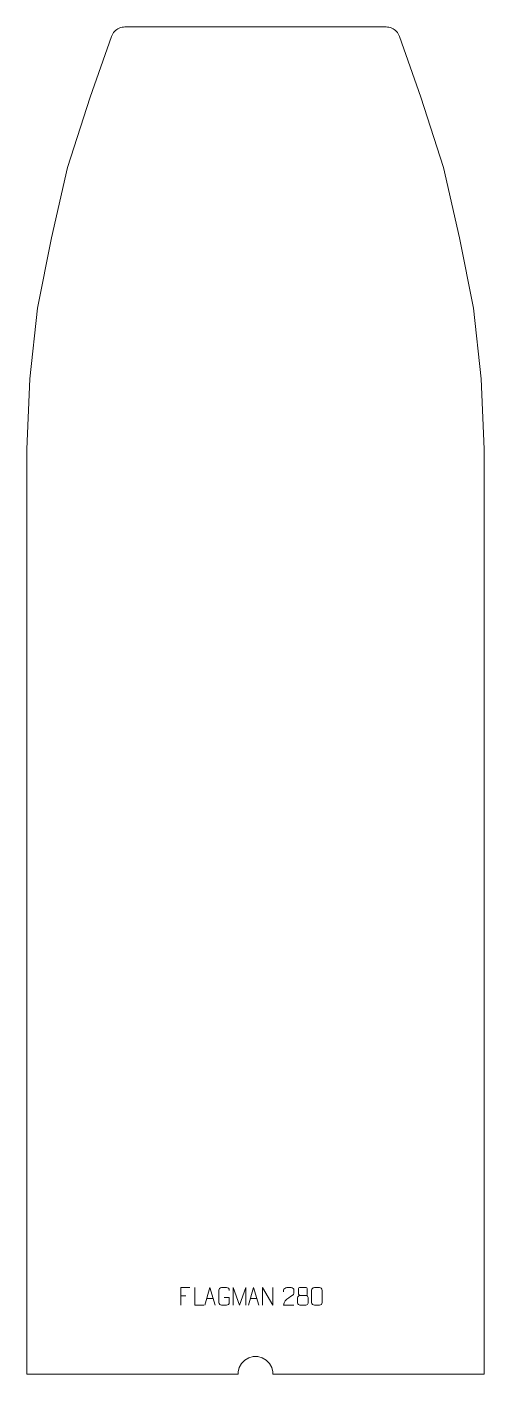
# Model space of a CAD drawing. Header units: millimetres. Extents: x -325 to 325, y -957 to 957.
import ezdxf

# ---------------------------------------------------------------- set-up
doc = ezdxf.new("R2010")
doc.units = ezdxf.units.MM
doc.header["$MEASUREMENT"] = 0
doc.layers.add('layer 1', color=7, linetype='Continuous')

msp = doc.modelspace()

# ---------------------------------------------------------------- linework, layer by layer
at = {"layer": 'layer 1', "color": 242, "lineweight": 9}
msp.add_open_spline([(325.0001, 357.4997), (325.0001, 357.4997), (325.0001, -957.4991), (325.0001, -957.4991), (325.0001, -957.4991), (325.0001, -957.4991), (24.7865, -957.4991), (24.7865, -957.4991), (24.7865, -957.4991), (24.7865, -957.4991), (24.8034, -954.3639), (24.8034, -954.3639), (24.8034, -954.3639), (24.8034, -954.3639), (23.1455, -948.0508), (23.1455, -948.0508), (23.1455, -948.0508), (23.1455, -948.0508), (19.9117, -942.383), (19.9117, -942.383), (19.9117, -942.383), (19.9117, -942.383), (15.3206, -937.744), (15.3206, -937.744), (15.3206, -937.744), (15.3206, -937.744), (9.6854, -934.4516), (9.6854, -934.4516), (9.6854, -934.4516), (9.6854, -934.4516), (3.3918, -932.7309), (3.3918, -932.7309), (3.3918, -932.7309), (3.3918, -932.7309), (0.0008, -932.7133), (0.0008, -932.7133), (0.0008, -932.7133), (0.0008, -932.7133), (-3.3904, -932.7309), (-3.3904, -932.7309), (-3.3904, -932.7309), (-3.3904, -932.7309), (-9.6854, -934.4516), (-9.6854, -934.4516), (-9.6854, -934.4516), (-9.6854, -934.4516), (-15.3206, -937.744), (-15.3206, -937.744), (-15.3206, -937.744), (-15.3206, -937.744), (-19.9121, -942.383), (-19.9121, -942.383), (-19.9121, -942.383), (-19.9121, -942.383), (-23.1454, -948.0508), (-23.1454, -948.0508), (-23.1454, -948.0508), (-23.1454, -948.0508), (-24.8019, -954.3639), (-24.8019, -954.3639), (-24.8019, -954.3639), (-24.8019, -954.3639), (-24.787, -957.4991), (-24.787, -957.4991), (-24.787, -957.4991), (-24.787, -957.4991), (-325.0001, -957.4991), (-325.0001, -957.4991), (-325.0001, -957.4991), (-325.0001, -957.4991), (-325.0001, 357.4997), (-325.0001, 357.4997), (-325.0001, 357.4997), (-325.0001, 357.4997), (-321, 457.4987), (-321, 457.4987), (-321, 457.4987), (-321, 457.4987), (-309.999, 557.5001), (-309.999, 557.5001), (-309.999, 557.5001), (-309.999, 557.5001), (-289.9996, 657.4992), (-289.9996, 657.4992), (-289.9996, 657.4992), (-289.9996, 657.4992), (-267.4997, 757.4987), (-267.4997, 757.4987), (-267.4997, 757.4987), (-267.4997, 757.4987), (-234.9989, 857.4982), (-234.9989, 857.4982), (-234.9989, 857.4982), (-234.9989, 857.4982), (-204.7225, 944.0032), (-204.7225, 944.0032), (-204.7225, 944.0032), (-204.7225, 944.0032), (-203.9394, 945.9221), (-203.9394, 945.9221), (-203.9394, 945.9221), (-203.9394, 945.9221), (-202.9628, 947.7489), (-202.9628, 947.7489), (-202.9628, 947.7489), (-202.9628, 947.7489), (-201.8037, 949.4658), (-201.8037, 949.4658), (-201.8037, 949.4658), (-201.8037, 949.4658), (-200.4744, 951.0548), (-200.4744, 951.0548), (-200.4744, 951.0548), (-200.4744, 951.0548), (-198.9887, 952.4995), (-198.9887, 952.4995), (-198.9887, 952.4995), (-198.9887, 952.4995), (-197.362, 953.7828), (-197.362, 953.7828), (-197.362, 953.7828), (-197.362, 953.7828), (-195.6139, 954.8925), (-195.6139, 954.8925), (-195.6139, 954.8925), (-195.6139, 954.8925), (-193.7606, 955.8185), (-193.7606, 955.8185), (-193.7606, 955.8185), (-193.7606, 955.8185), (-191.8222, 956.5471), (-191.8222, 956.5471), (-191.8222, 956.5471), (-191.8222, 956.5471), (-189.8177, 957.0739), (-189.8177, 957.0739), (-189.8177, 957.0739), (-189.8177, 957.0739), (-187.7709, 957.3926), (-187.7709, 957.3926), (-187.7709, 957.3926), (-187.7709, 957.3926), (-185.7012, 957.4991), (-185.7012, 957.4991), (-185.7012, 957.4991), (-185.7012, 957.4991), (185.7022, 957.4991), (185.7022, 957.4991), (185.7022, 957.4991), (185.7022, 957.4991), (187.7704, 957.3926), (187.7704, 957.3926), (187.7704, 957.3926), (187.7704, 957.3926), (189.8177, 957.0739), (189.8177, 957.0739), (189.8177, 957.0739), (189.8177, 957.0739), (191.8218, 956.5471), (191.8218, 956.5471), (191.8218, 956.5471), (191.8218, 956.5471), (193.7602, 955.8185), (193.7602, 955.8185), (193.7602, 955.8185), (193.7602, 955.8185), (195.6153, 954.8925), (195.6153, 954.8925), (195.6153, 954.8925), (195.6153, 954.8925), (197.3634, 953.7828), (197.3634, 953.7828), (197.3634, 953.7828), (197.3634, 953.7828), (198.9883, 952.4995), (198.9883, 952.4995), (198.9883, 952.4995), (198.9883, 952.4995), (200.4739, 951.0548), (200.4739, 951.0548), (200.4739, 951.0548), (200.4739, 951.0548), (201.8033, 949.4658), (201.8033, 949.4658), (201.8033, 949.4658), (201.8033, 949.4658), (202.9623, 947.7489), (202.9623, 947.7489), (202.9623, 947.7489), (202.9623, 947.7489), (203.939, 945.9221), (203.939, 945.9221), (203.939, 945.9221), (203.939, 945.9221), (204.7235, 944.0032), (204.7235, 944.0032), (204.7235, 944.0032), (204.7235, 944.0032), (235.0003, 857.4982), (235.0003, 857.4982), (235.0003, 857.4982), (235.0003, 857.4982), (267.4998, 757.4987), (267.4998, 757.4987), (267.4998, 757.4987), (267.4998, 757.4987), (289.9992, 657.4992), (289.9992, 657.4992), (289.9992, 657.4992), (289.9992, 657.4992), (310.0004, 557.5001), (310.0004, 557.5001), (310.0004, 557.5001), (310.0004, 557.5001), (321, 457.4987), (321, 457.4987), (321, 457.4987), (321, 457.4987), (325.0001, 357.4997), (325.0001, 357.4997)], degree=3, knots=[0, 0, 0, 0, 0.017857143, 0.017857143, 0.017857143, 0.017857143, 0.035714286, 0.035714286, 0.035714286, 0.035714286, 0.053571429, 0.053571429, 0.053571429, 0.053571429, 0.071428571, 0.071428571, 0.071428571, 0.071428571, 0.089285714, 0.089285714, 0.089285714, 0.089285714, 0.107142857, 0.107142857, 0.107142857, 0.107142857, 0.125, 0.125, 0.125, 0.125, 0.142857143, 0.142857143, 0.142857143, 0.142857143, 0.160714286, 0.160714286, 0.160714286, 0.160714286, 0.178571429, 0.178571429, 0.178571429, 0.178571429, 0.196428571, 0.196428571, 0.196428571, 0.196428571, 0.214285714, 0.214285714, 0.214285714, 0.214285714, 0.232142857, 0.232142857, 0.232142857, 0.232142857, 0.25, 0.25, 0.25, 0.25, 0.267857143, 0.267857143, 0.267857143, 0.267857143, 0.285714286, 0.285714286, 0.285714286, 0.285714286, 0.303571429, 0.303571429, 0.303571429, 0.303571429, 0.321428571, 0.321428571, 0.321428571, 0.321428571, 0.339285714, 0.339285714, 0.339285714, 0.339285714, 0.357142857, 0.357142857, 0.357142857, 0.357142857, 0.375, 0.375, 0.375, 0.375, 0.392857143, 0.392857143, 0.392857143, 0.392857143, 0.410714286, 0.410714286, 0.410714286, 0.410714286, 0.428571429, 0.428571429, 0.428571429, 0.428571429, 0.446428571, 0.446428571, 0.446428571, 0.446428571, 0.464285714, 0.464285714, 0.464285714, 0.464285714, 0.482142857, 0.482142857, 0.482142857, 0.482142857, 0.5, 0.5, 0.5, 0.5, 0.517857143, 0.517857143, 0.517857143, 0.517857143, 0.535714286, 0.535714286, 0.535714286, 0.535714286, 0.553571429, 0.553571429, 0.553571429, 0.553571429, 0.571428571, 0.571428571, 0.571428571, 0.571428571, 0.589285714, 0.589285714, 0.589285714, 0.589285714, 0.607142857, 0.607142857, 0.607142857, 0.607142857, 0.625, 0.625, 0.625, 0.625, 0.642857143, 0.642857143, 0.642857143, 0.642857143, 0.660714286, 0.660714286, 0.660714286, 0.660714286, 0.678571429, 0.678571429, 0.678571429, 0.678571429, 0.696428571, 0.696428571, 0.696428571, 0.696428571, 0.714285714, 0.714285714, 0.714285714, 0.714285714, 0.732142857, 0.732142857, 0.732142857, 0.732142857, 0.75, 0.75, 0.75, 0.75, 0.767857143, 0.767857143, 0.767857143, 0.767857143, 0.785714286, 0.785714286, 0.785714286, 0.785714286, 0.803571429, 0.803571429, 0.803571429, 0.803571429, 0.821428571, 0.821428571, 0.821428571, 0.821428571, 0.839285714, 0.839285714, 0.839285714, 0.839285714, 0.857142857, 0.857142857, 0.857142857, 0.857142857, 0.875, 0.875, 0.875, 0.875, 0.892857143, 0.892857143, 0.892857143, 0.892857143, 0.910714286, 0.910714286, 0.910714286, 0.910714286, 0.928571429, 0.928571429, 0.928571429, 0.928571429, 0.946428571, 0.946428571, 0.946428571, 0.946428571, 0.964285714, 0.964285714, 0.964285714, 0.964285714, 1, 1, 1, 1], dxfattribs=at)
at = {"layer": 'layer 1', "color": 250, "lineweight": 9}
for points, knots in [([(-93.4948, -834.612), (-93.4948, -834.612), (-106.3688, -834.612), (-106.3688, -834.612), (-106.3688, -834.612), (-106.3688, -834.612), (-106.3688, -859.5656), (-106.3688, -859.5656)], [0, 0, 0, 0, 0.333333333, 0.333333333, 0.333333333, 0.333333333, 1, 1, 1, 1]), ([(-73.4573, -859.5656), (-73.4573, -859.5656), (-86.4064, -859.5656), (-86.4064, -859.5656), (-86.4064, -859.5656), (-86.4064, -859.5656), (-86.4064, -834.612), (-86.4064, -834.612)], [0, 0, 0, 0, 0.333333333, 0.333333333, 0.333333333, 0.333333333, 1, 1, 1, 1]), ([(-72.1502, -859.5655), (-72.1502, -859.5655), (-64.7792, -834.612), (-64.7792, -834.612), (-64.7792, -834.612), (-64.7792, -834.612), (-57.2093, -859.5655), (-57.2093, -859.5655)], [0, 0, 0, 0, 0.333333333, 0.333333333, 0.333333333, 0.333333333, 1, 1, 1, 1]), ([(-44.4248, -848.5798), (-44.4248, -848.5798), (-37.2567, -848.5798), (-37.2567, -848.5798), (-37.2567, -848.5798), (-37.2567, -848.5798), (-37.2567, -855.7479), (-37.2567, -855.7479), (-37.2567, -855.7479), (-37.3964, -858.0713), (-39.0736, -859.5509), (-41.2214, -859.5617), (-41.2214, -859.5617), (-43.5532, -859.5613), (-45.8852, -859.5613), (-48.2167, -859.5617), (-48.2167, -859.5617), (-50.1416, -859.6671), (-52.1138, -857.7826), (-52.1026, -855.7653), (-52.1026, -855.7653), (-52.1022, -849.9952), (-52.1022, -844.2255), (-52.1026, -838.4562), (-52.1026, -838.4562), (-52.0984, -836.3181), (-50.3516, -834.5989), (-48.1993, -834.6123), (-48.1993, -834.6123), (-45.8736, -834.6123), (-43.5475, -834.6123), (-41.2214, -834.6123), (-41.2214, -834.6123), (-39.2747, -834.5769), (-37.2833, -836.0684), (-37.2567, -838.5061)], [0, 0, 0, 0, 0.1, 0.1, 0.1, 0.1, 0.2, 0.2, 0.2, 0.2, 0.3, 0.3, 0.3, 0.3, 0.4, 0.4, 0.4, 0.4, 0.5, 0.5, 0.5, 0.5, 0.6, 0.6, 0.6, 0.6, 0.7, 0.7, 0.7, 0.7, 0.8, 0.8, 0.8, 0.8, 1, 1, 1, 1]), ([(-31.5222, -859.5677), (-31.5222, -859.5677), (-31.5222, -834.6098), (-31.5222, -834.6098), (-31.5222, -834.6098), (-31.5222, -834.6098), (-22.5971, -859.5677), (-22.5971, -859.5677), (-22.5971, -859.5677), (-22.5971, -859.5677), (-13.8372, -834.6103), (-13.8372, -834.6103), (-13.8372, -834.6103), (-13.8372, -834.6103), (-13.8372, -859.5677), (-13.8372, -859.5677)], [0, 0, 0, 0, 0.2, 0.2, 0.2, 0.2, 0.4, 0.4, 0.4, 0.4, 0.6, 0.6, 0.6, 0.6, 1, 1, 1, 1]), ([(-10.1502, -859.5655), (-10.1502, -859.5655), (-2.7792, -834.612), (-2.7792, -834.612), (-2.7792, -834.612), (-2.7792, -834.612), (4.7907, -859.5655), (4.7907, -859.5655)], [0, 0, 0, 0, 0.333333333, 0.333333333, 0.333333333, 0.333333333, 1, 1, 1, 1]), ([(9.9929, -859.5655), (9.9929, -859.5655), (9.9929, -834.612), (9.9929, -834.612), (9.9929, -834.612), (9.9929, -834.612), (24.6477, -859.5655), (24.6477, -859.5655), (24.6477, -859.5655), (24.6477, -859.5655), (24.6477, -834.612), (24.6477, -834.612)], [0, 0, 0, 0, 0.25, 0.25, 0.25, 0.25, 0.5, 0.5, 0.5, 0.5, 1, 1, 1, 1]), ([(54.6917, -859.5759), (49.7773, -859.5756), (44.8629, -859.5756), (39.9488, -859.5759), (39.9488, -859.5759), (39.9488, -849.6436), (54.5998, -847.0024), (54.6917, -842.6921), (54.6917, -842.6921), (54.6914, -841.268), (54.6914, -839.8443), (54.6917, -838.421), (54.6917, -838.421), (54.6748, -836.3439), (52.552, -834.6191), (50.881, -834.6018), (50.881, -834.6018), (48.8078, -834.6022), (46.7349, -834.6022), (44.6625, -834.6018), (44.6625, -834.6018), (42.8404, -834.5853), (40.0157, -836.3774), (39.9488, -838.471), (39.9488, -838.471), (39.9488, -838.471), (39.9488, -840.5258), (39.9488, -840.5258)], [0, 0, 0, 0, 0.125, 0.125, 0.125, 0.125, 0.25, 0.25, 0.25, 0.25, 0.375, 0.375, 0.375, 0.375, 0.5, 0.5, 0.5, 0.5, 0.625, 0.625, 0.625, 0.625, 0.75, 0.75, 0.75, 0.75, 1, 1, 1, 1]), ([(61.3668, -836.0779), (61.3668, -838.2909), (61.3668, -841.9732), (61.3668, -844.1865), (61.3668, -844.1865), (61.3818, -844.6939), (62.1892, -845.6253), (62.8893, -845.6241), (62.8893, -845.6241), (65.8592, -845.6239), (68.8294, -845.7088), (71.7998, -845.7091), (71.7998, -845.7091), (72.5969, -845.7049), (73.3176, -844.9146), (73.315, -844.1939), (73.315, -844.1939), (73.3147, -841.9779), (73.3147, -838.2932), (73.315, -836.0779), (73.315, -836.0779), (73.2965, -835.3671), (72.6851, -834.6067), (71.8512, -834.6141), (71.8512, -834.6141), (68.8341, -834.6144), (65.8172, -834.6144), (62.8006, -834.6141), (62.8006, -834.6141), (62.1742, -834.6065), (61.3501, -835.3175), (61.3668, -836.0779)], [0, 0, 0, 0, 0.111111111, 0.111111111, 0.111111111, 0.111111111, 0.222222222, 0.222222222, 0.222222222, 0.222222222, 0.333333333, 0.333333333, 0.333333333, 0.333333333, 0.444444444, 0.444444444, 0.444444444, 0.444444444, 0.555555556, 0.555555556, 0.555555556, 0.555555556, 0.666666667, 0.666666667, 0.666666667, 0.666666667, 0.777777778, 0.777777778, 0.777777778, 0.777777778, 1, 1, 1, 1]), ([(83.7395, -834.5895), (86.1056, -834.5895), (88.4721, -834.5895), (90.8386, -834.5895), (90.8386, -834.5895), (92.8191, -834.5539), (94.8451, -836.0482), (94.8722, -838.4903), (94.8722, -838.4903), (94.8718, -844.2477), (94.8718, -850.0055), (94.8722, -855.7637), (94.8722, -855.7637), (94.7301, -858.0913), (93.0237, -859.5736), (90.8386, -859.5844), (90.8386, -859.5844), (88.4662, -859.584), (86.0938, -859.584), (83.7218, -859.5844), (83.7218, -859.5844), (81.7633, -859.69), (79.7569, -857.8021), (79.7683, -855.7811), (79.7683, -855.7811), (79.7687, -850.0005), (79.7687, -844.2202), (79.7683, -838.4404), (79.7683, -838.4404), (79.7726, -836.2984), (81.5497, -834.5759), (83.7395, -834.5895)], [0, 0, 0, 0, 0.111111111, 0.111111111, 0.111111111, 0.111111111, 0.222222222, 0.222222222, 0.222222222, 0.222222222, 0.333333333, 0.333333333, 0.333333333, 0.333333333, 0.444444444, 0.444444444, 0.444444444, 0.444444444, 0.555555556, 0.555555556, 0.555555556, 0.555555556, 0.666666667, 0.666666667, 0.666666667, 0.666666667, 0.777777778, 0.777777778, 0.777777778, 0.777777778, 1, 1, 1, 1]), ([(59.908, -848.5961), (59.908, -851.7669), (59.908, -853.469), (59.908, -856.6404), (59.908, -856.6404), (59.8995, -857.8623), (61.5974, -859.555), (62.85, -859.5635), (62.85, -859.5635), (65.8331, -859.5632), (68.8164, -859.5632), (71.7998, -859.5635), (71.7998, -859.5635), (73.1231, -859.5518), (74.7435, -857.9302), (74.7324, -856.631), (74.7324, -856.631), (74.7321, -853.4628), (74.7321, -851.764), (74.7324, -848.5961), (74.7324, -848.5961), (74.6627, -847.2157), (73.0849, -845.6371), (71.7795, -845.6432), (71.7795, -845.6432), (68.8029, -845.6435), (65.8263, -845.6435), (62.85, -845.6432), (62.85, -845.6432), (61.7705, -845.6368), (59.9242, -847.2157), (59.908, -848.5961)], [0, 0, 0, 0, 0.111111111, 0.111111111, 0.111111111, 0.111111111, 0.222222222, 0.222222222, 0.222222222, 0.222222222, 0.333333333, 0.333333333, 0.333333333, 0.333333333, 0.444444444, 0.444444444, 0.444444444, 0.444444444, 0.555555556, 0.555555556, 0.555555556, 0.555555556, 0.666666667, 0.666666667, 0.666666667, 0.666666667, 0.777777778, 0.777777778, 0.777777778, 0.777777778, 1, 1, 1, 1])]:
    msp.add_open_spline(points, degree=3, knots=knots, dxfattribs=at)
for points in [[(-106.3688, -846.4917), (-106.3688, -846.4917), (-99.2007, -846.4917), (-99.2007, -846.4917)], [(-69.4276, -850.3161), (-69.4276, -850.3161), (-59.9319, -850.3161), (-59.9319, -850.3161)], [(-7.4276, -850.3161), (-7.4276, -850.3161), (2.0681, -850.3161), (2.0681, -850.3161)]]:
    msp.add_open_spline(points, degree=3, dxfattribs=at)

doc.saveas('drawing.dxf')
